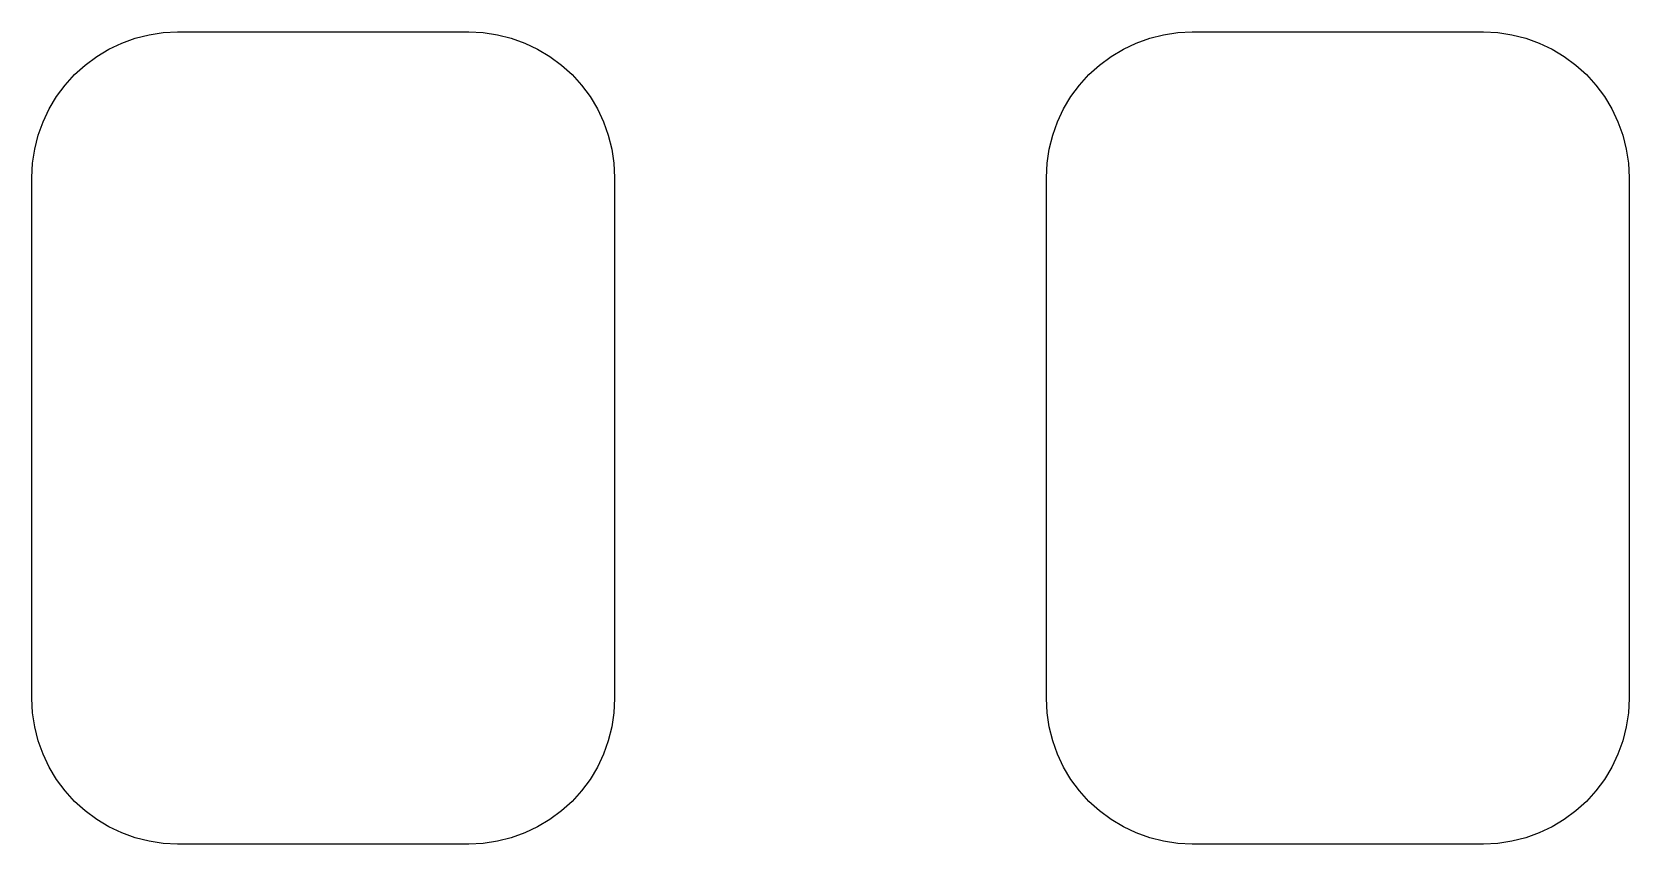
# Model space of a CAD drawing. Extents: x 4.804 to 5.336, y -4.208 to -3.595.
# Drawn here: x 5.0919 to 5.2081, y -3.8546 to -3.7954 of the extents above; entities that cross this region are included whole.
import ezdxf

# ---------------------------------------------------------------- set-up
doc = ezdxf.new("R2010")
doc.units = 0
doc.header["$MEASUREMENT"] = 0
doc.layers.add('BLACK', color=7, linetype='CONTINUOUS')

msp = doc.modelspace()

# ---------------------------------------------------------------- linework, layer by layer
at = {"layer": 'BLACK', "linetype": 'CONTINUOUS'}
for p, q in [((5.09941, -3.79589), (5.10042, -3.79564)), ((5.10042, -3.79564), (5.10145, -3.79548)), ((5.10145, -3.79548), (5.10249, -3.79543)), ((5.10249, -3.79543), (5.12369, -3.79543)), ((5.12369, -3.79543), (5.12473, -3.79548)), ((5.12473, -3.79548), (5.12576, -3.79564)), ((5.12576, -3.79564), (5.12677, -3.79589)), ((5.17323, -3.79589), (5.17424, -3.79564)), ((5.17424, -3.79564), (5.17527, -3.79548)), ((5.17527, -3.79548), (5.17631, -3.79543)), ((5.17631, -3.79543), (5.19751, -3.79543)), ((5.19751, -3.79543), (5.19855, -3.79548)), ((5.19855, -3.79548), (5.19958, -3.79564)), ((5.19958, -3.79564), (5.20059, -3.79589)), ((5.0966, -3.79722), (5.09749, -3.79668)), ((5.09749, -3.79668), (5.09843, -3.79624)), ((5.09843, -3.79624), (5.09941, -3.79589)), ((5.12677, -3.79589), (5.12775, -3.79624)), ((5.12775, -3.79624), (5.12869, -3.79668)), ((5.12869, -3.79668), (5.12958, -3.79722)), ((5.17042, -3.79722), (5.17131, -3.79668)), ((5.17131, -3.79668), (5.17225, -3.79624)), ((5.17225, -3.79624), (5.17323, -3.79589)), ((5.20059, -3.79589), (5.20157, -3.79624)), ((5.20157, -3.79624), (5.20251, -3.79668)), ((5.20251, -3.79668), (5.2034, -3.79722)), ((5.09499, -3.79854), (5.09577, -3.79784)), ((5.09577, -3.79784), (5.0966, -3.79722)), ((5.12958, -3.79722), (5.13042, -3.79784)), ((5.13042, -3.79784), (5.13119, -3.79854)), ((5.16881, -3.79854), (5.16958, -3.79784)), ((5.16958, -3.79784), (5.17042, -3.79722)), ((5.2034, -3.79722), (5.20423, -3.79784)), ((5.20423, -3.79784), (5.20501, -3.79854)), ((5.0943, -3.79931), (5.09499, -3.79854)), ((5.13119, -3.79854), (5.13189, -3.79931)), ((5.16811, -3.79931), (5.16881, -3.79854)), ((5.20501, -3.79854), (5.2057, -3.79931)), ((5.09314, -3.80104), (5.09368, -3.80014)), ((5.09368, -3.80014), (5.0943, -3.79931)), ((5.13189, -3.79931), (5.1325, -3.80014)), ((5.1325, -3.80014), (5.13304, -3.80104)), ((5.16696, -3.80104), (5.1675, -3.80014)), ((5.1675, -3.80014), (5.16811, -3.79931)), ((5.2057, -3.79931), (5.20632, -3.80014)), ((5.20632, -3.80014), (5.20686, -3.80104)), ((5.0927, -3.80198), (5.09314, -3.80104)), ((5.13304, -3.80104), (5.13348, -3.80198)), ((5.16652, -3.80198), (5.16696, -3.80104)), ((5.20686, -3.80104), (5.2073, -3.80198)), ((5.09235, -3.80296), (5.0927, -3.80198)), ((5.13348, -3.80198), (5.13383, -3.80296)), ((5.16617, -3.80296), (5.16652, -3.80198)), ((5.2073, -3.80198), (5.20765, -3.80296)), ((5.09209, -3.80397), (5.09235, -3.80296)), ((5.13383, -3.80296), (5.13409, -3.80397)), ((5.16591, -3.80397), (5.16617, -3.80296)), ((5.20765, -3.80296), (5.20791, -3.80397)), ((5.09189, -3.80603), (5.09194, -3.80499)), ((5.09194, -3.80499), (5.09209, -3.80397)), ((5.13409, -3.80397), (5.13424, -3.80499)), ((5.13424, -3.80499), (5.13429, -3.80603)), ((5.16571, -3.80603), (5.16576, -3.80499)), ((5.16576, -3.80499), (5.16591, -3.80397)), ((5.20791, -3.80397), (5.20806, -3.80499)), ((5.20806, -3.80499), (5.20811, -3.80603)), ((5.09189, -3.84397), (5.09189, -3.80603)), ((5.13429, -3.80603), (5.13429, -3.84397)), ((5.16571, -3.84397), (5.16571, -3.80603)), ((5.20811, -3.80603), (5.20811, -3.84397)), ((5.09194, -3.84501), (5.09189, -3.84397)), ((5.13429, -3.84397), (5.13424, -3.84501)), ((5.16576, -3.84501), (5.16571, -3.84397)), ((5.20811, -3.84397), (5.20806, -3.84501)), ((5.09209, -3.84603), (5.09194, -3.84501)), ((5.13424, -3.84501), (5.13409, -3.84603)), ((5.16591, -3.84603), (5.16576, -3.84501)), ((5.20806, -3.84501), (5.20791, -3.84603)), ((5.09235, -3.84704), (5.09209, -3.84603)), ((5.13409, -3.84603), (5.13383, -3.84704)), ((5.16617, -3.84704), (5.16591, -3.84603)), ((5.20791, -3.84603), (5.20765, -3.84704)), ((5.0927, -3.84802), (5.09235, -3.84704)), ((5.09314, -3.84896), (5.0927, -3.84802)), ((5.13348, -3.84802), (5.13304, -3.84896)), ((5.13383, -3.84704), (5.13348, -3.84802)), ((5.16652, -3.84802), (5.16617, -3.84704)), ((5.16696, -3.84896), (5.16652, -3.84802)), ((5.2073, -3.84802), (5.20686, -3.84896)), ((5.20765, -3.84704), (5.2073, -3.84802)), ((5.09368, -3.84986), (5.09314, -3.84896)), ((5.13304, -3.84896), (5.1325, -3.84986)), ((5.1675, -3.84986), (5.16696, -3.84896)), ((5.20686, -3.84896), (5.20632, -3.84986)), ((5.0943, -3.85069), (5.09368, -3.84986)), ((5.1325, -3.84986), (5.13189, -3.85069)), ((5.16811, -3.85069), (5.1675, -3.84986)), ((5.20632, -3.84986), (5.2057, -3.85069)), ((5.09499, -3.85146), (5.0943, -3.85069)), ((5.09577, -3.85216), (5.09499, -3.85146)), ((5.13119, -3.85146), (5.13042, -3.85216)), ((5.13189, -3.85069), (5.13119, -3.85146)), ((5.16881, -3.85146), (5.16811, -3.85069)), ((5.16958, -3.85216), (5.16881, -3.85146)), ((5.20501, -3.85146), (5.20423, -3.85216)), ((5.2057, -3.85069), (5.20501, -3.85146)), ((5.0966, -3.85278), (5.09577, -3.85216)), ((5.13042, -3.85216), (5.12958, -3.85278)), ((5.17042, -3.85278), (5.16958, -3.85216)), ((5.20423, -3.85216), (5.2034, -3.85278)), ((5.09749, -3.85332), (5.0966, -3.85278)), ((5.09843, -3.85376), (5.09749, -3.85332)), ((5.09941, -3.85411), (5.09843, -3.85376)), ((5.12775, -3.85376), (5.12677, -3.85411)), ((5.12869, -3.85332), (5.12775, -3.85376)), ((5.12958, -3.85278), (5.12869, -3.85332)), ((5.17131, -3.85332), (5.17042, -3.85278)), ((5.17225, -3.85376), (5.17131, -3.85332)), ((5.17323, -3.85411), (5.17225, -3.85376)), ((5.20157, -3.85376), (5.20059, -3.85411)), ((5.20251, -3.85332), (5.20157, -3.85376)), ((5.2034, -3.85278), (5.20251, -3.85332)), ((5.10042, -3.85436), (5.09941, -3.85411)), ((5.10145, -3.85452), (5.10042, -3.85436)), ((5.10249, -3.85457), (5.10145, -3.85452)), ((5.12369, -3.85457), (5.10249, -3.85457)), ((5.12473, -3.85452), (5.12369, -3.85457)), ((5.12576, -3.85436), (5.12473, -3.85452)), ((5.12677, -3.85411), (5.12576, -3.85436)), ((5.17424, -3.85436), (5.17323, -3.85411)), ((5.17527, -3.85452), (5.17424, -3.85436)), ((5.17631, -3.85457), (5.17527, -3.85452)), ((5.19751, -3.85457), (5.17631, -3.85457)), ((5.19855, -3.85452), (5.19751, -3.85457)), ((5.19958, -3.85436), (5.19855, -3.85452)), ((5.20059, -3.85411), (5.19958, -3.85436))]:
    msp.add_line(p, q, dxfattribs=at)

doc.saveas('drawing.dxf')
